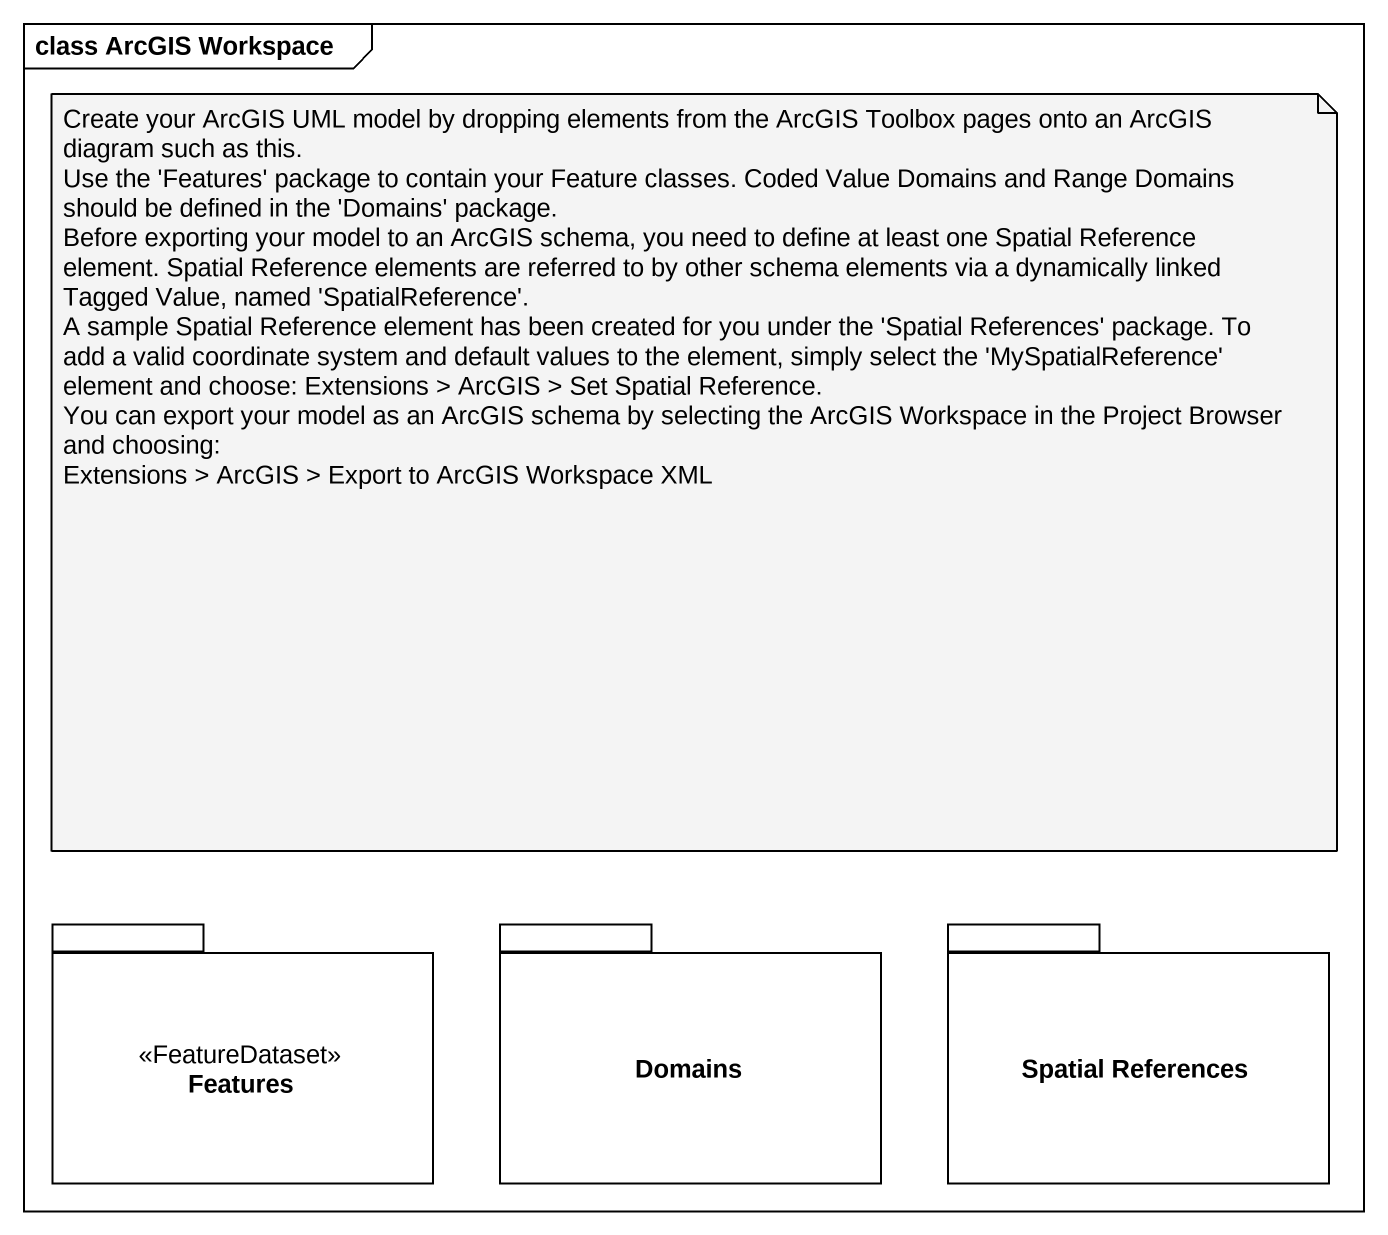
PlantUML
@startuml
mainframe class ArcGIS Workspace
package Features <<FeatureDataset>> {
}
package Domains {
}
package "Spatial References" as Spatial_References {
}
note as N1
  Create your ArcGIS UML model by dropping elements from the ArcGIS Toolbox pages onto an ArcGIS diagram such as this.
  Use the 'Features' package to contain your Feature classes. Coded Value Domains and Range Domains should be defined in the 'Domains' package.
  Before exporting your model to an ArcGIS schema, you need to define at least one Spatial Reference element. Spatial Reference elements are referred to by other schema elements via a dynamically linked Tagged Value, named 'SpatialReference'.
  A sample Spatial Reference element has been created for you under the 'Spatial References' package. To add a valid coordinate system and default values to the element, simply select the 'MySpatialReference' element and choose: Extensions > ArcGIS > Set Spatial Reference.
  You can export your model as an ArcGIS schema by selecting the ArcGIS Workspace in the Project Browser and choosing:
  Extensions > ArcGIS > Export to ArcGIS Workspace XML
end note
@enduml
